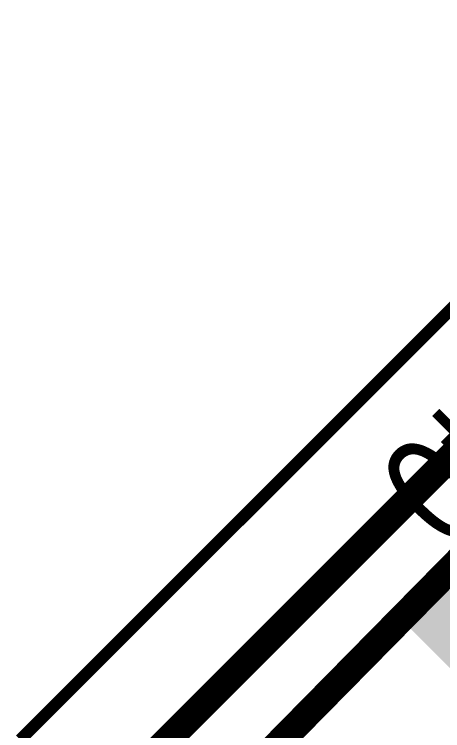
# Model space of a CAD drawing. Header units: inches. Extents: x -176 to 148, y -32 to 86.
# Drawn here: x -12.26 to -8.32, y -17.1 to -10.51 of the extents above; entities that cross this region are included whole.
import ezdxf

# ---------------------------------------------------------------- set-up
doc = ezdxf.new("R2010")
doc.units = ezdxf.units.IN
for name, color, linetype in [('Board Shape', 56, 'Continuous'), ('Bottom Layer', 5, 'Continuous'), ('Top 3D Body', 216, 'Continuous'), ('Top Layer', 1, 'Continuous'), ('Top Overlay', 2, 'Continuous'), ('Top Paste', 8, 'Continuous'), ('Top Solder', 216, 'Continuous')]:
    doc.layers.add(name, color=color, linetype=linetype)
doc.styles.add('Gill Sans MT Condensed', font='', dxfattribs={"height": 0.2})
doc.styles.get('Gill Sans MT Condensed').set_extended_font_data('Gill Sans MT Condensed')

# ---------------------------------------------------------------- blocks, each defined once
blk = doc.blocks.new('CHERRY_CPG151101S11_361')
at = {"layer": 'Top 3D Body'}
blk.add_lwpolyline([(10.16, -5.715, 0.254, 0.254, 0), (-8.89, -5.715, 0.254, 0.254, 0)], format="xyseb", dxfattribs=at)
blk = doc.blocks.new('DIODE_SOD123_420')
at = {"layer": 'Top Layer'}
blk.add_hatch(color=1, dxfattribs=at).paths.add_polyline_path([(0.8, 0.75), (2.6, 0.75), (2.6, -0.75), (0.8, -0.75)])
at = {"layer": 'Top Paste'}
blk.add_hatch(color=8, dxfattribs=at).paths.add_polyline_path([(0.8, 0.75), (2.6, 0.75), (2.6, -0.75), (0.8, -0.75)])
at = {"layer": 'Top Solder'}
blk.add_hatch(color=216, dxfattribs=at).paths.add_polyline_path([(0.8, 0.75), (2.6, 0.75), (2.6, -0.75), (0.8, -0.75)])

msp = doc.modelspace()

# ---------------------------------------------------------------- linework, layer by layer
at = {"layer": 'Board Shape'}
msp.add_lwpolyline([(-12.2093, -17.1774, 0.1, 0.1, 0), (-5.3339, -10.3019, 0.1, 0.1, 0)], format="xyseb", dxfattribs=at)
msp.add_lwpolyline([(-12.2093, -17.1774, 0.1, 0.1, 0), (-5.3339, -10.3019, 0.1, 0.1, 0)], format="xyseb", dxfattribs=at)
msp.add_lwpolyline([(-12.2093, -17.1774, 0.1, 0.1, 0), (-5.3339, -10.3019, 0.1, 0.1, 0)], format="xyseb", dxfattribs=at)
msp.add_lwpolyline([(-12.2093, -17.1774, 0.1, 0.1, 0), (-5.3339, -10.3019, 0.1, 0.1, 0)], format="xyseb", dxfattribs=at)
msp.add_lwpolyline([(-12.2093, -17.1774, 0.1, 0.1, 0), (-5.3339, -10.3019, 0.1, 0.1, 0)], format="xyseb", dxfattribs=at)
at = {"layer": 'Bottom Layer'}
msp.add_lwpolyline([(-10.6241, -18.0214, 0.254, 0.254, 0), (2.5372, -4.657, 0.254, 0.254, 0)], format="xyseb", dxfattribs=at)
at = {"layer": 'Top Layer'}
msp.add_line((-12.1708, -17.2154), (-5.2956, -10.3402), dxfattribs=at)

# ---------------------------------------------------------------- block references
at = {"rotation": 225}
for name, p in [('CHERRY_CPG151101S11_361', (-0.1701, -14.5869)), ('DIODE_SOD123_420', (-6.4, -14.7))]:
    msp.add_blockref(name, p, dxfattribs=at)

# ---------------------------------------------------------------- texts
at = {"layer": 'Top Overlay', "style": 'Gill Sans MT Condensed'}
msp.add_text('D40', height=1, rotation=225, dxfattribs=at).set_placement((-7.4845, -13.2709))

doc.saveas('drawing.dxf')
